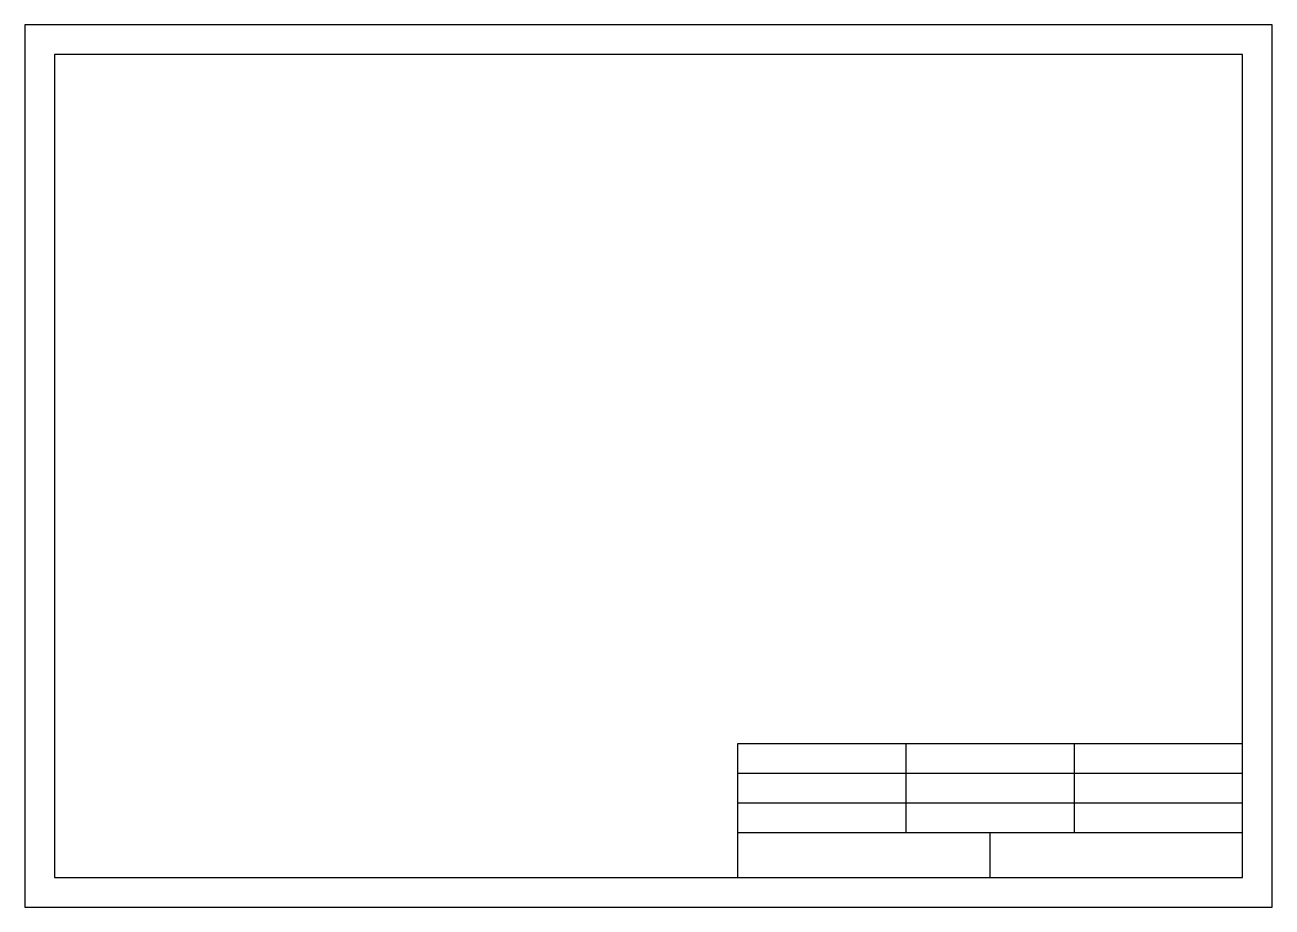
# Model space of a CAD drawing. Header units: centimetres. Extents: x 5.5 to 47.5, y 27.7 to 57.4.
import ezdxf

# ---------------------------------------------------------------- set-up
doc = ezdxf.new("R2010")
doc.units = ezdxf.units.CM
doc.header["$MEASUREMENT"] = 0

msp = doc.modelspace()

# ---------------------------------------------------------------- linework, layer by layer
for p, q in [((46.49, 33.234), (29.49, 33.234)), ((29.49, 33.234), (29.49, 28.734)), ((35.157, 33.234), (35.157, 30.234)), ((40.824, 33.234), (40.824, 30.234)), ((46.49, 32.234), (29.49, 32.234)), ((46.49, 31.234), (29.49, 31.234)), ((46.49, 30.234), (29.49, 30.234)), ((37.99, 30.234), (37.99, 28.734))]:
    msp.add_line(p, q)
for points in [[(5.49, 27.734), (47.49, 27.734), (47.49, 57.434), (5.49, 57.434)], [(6.49, 28.734), (46.49, 28.734), (46.49, 56.434), (6.49, 56.434)]]:
    msp.add_lwpolyline(points, close=True)

doc.saveas('drawing.dxf')
